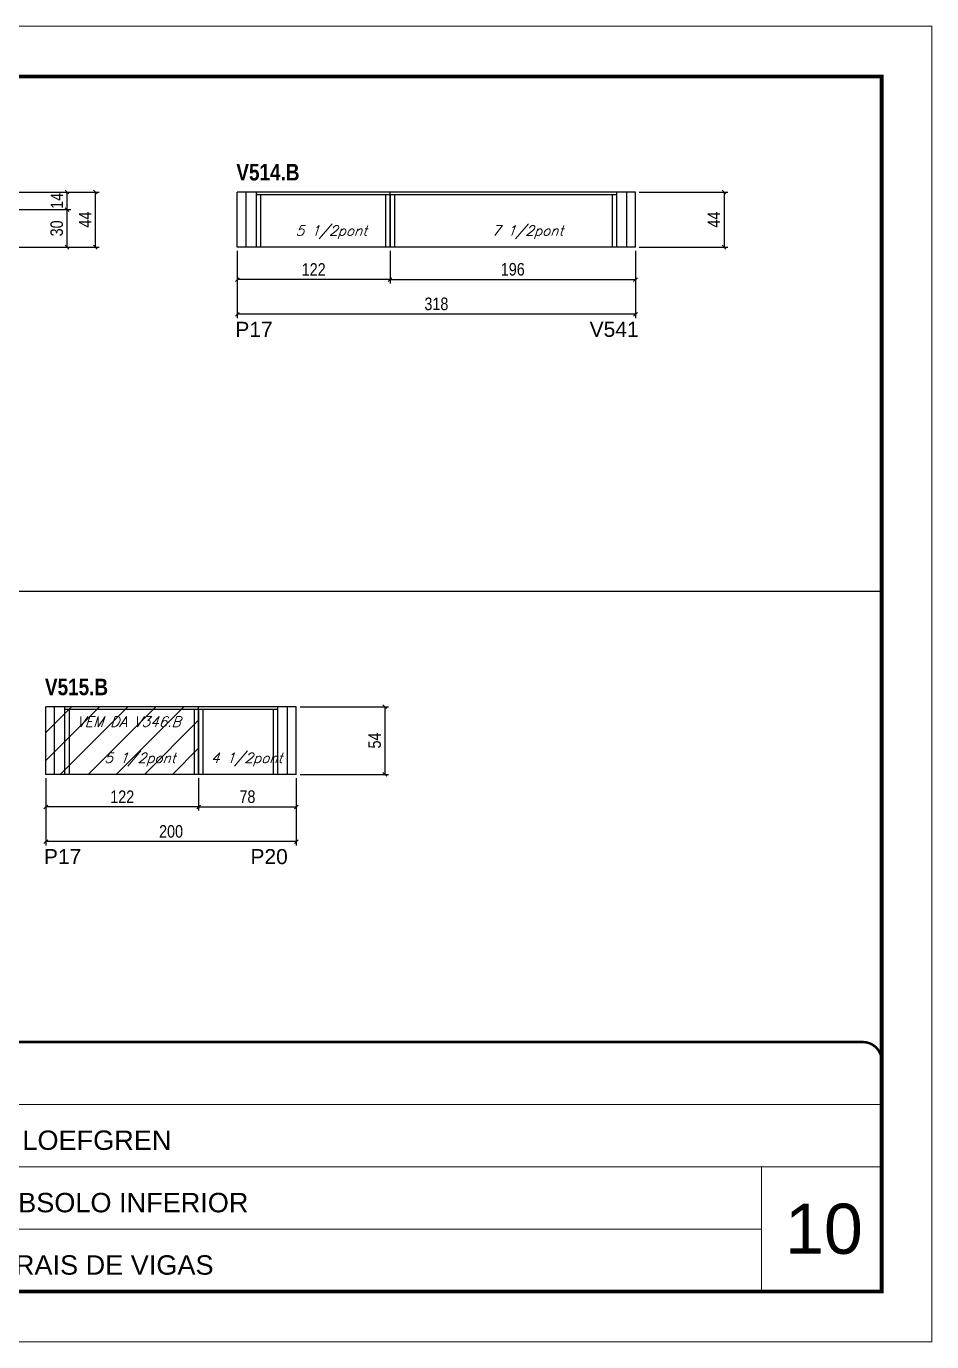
# Model space of a CAD drawing. Extents: x 3309 to 9590, y -2522 to 14608.
# Drawn here: x 5670 to 6393, y 11261 to 12311 of the extents above; entities that cross this region are included whole.
import ezdxf

# ---------------------------------------------------------------- set-up
doc = ezdxf.new("R2010")
doc.units = 0
doc.linetypes.add('CONTINUO', pattern=[0])
doc.linetypes.add('DASHED', pattern=[0.75, 0.5, -0.25])
for name, color, linetype in [('5', 5, 'Continuous'), ('COTA', 241, 'Continuous'), ('NOMENCLATURA', 7, 'Continuous'), ('Painéis', 200, 'Continuous'), ('SARR_2.2x7', 40, 'Continuous'), ('SARR_3.5x7', 81, 'Continuous'), ('texto', 7, 'Continuous')]:
    doc.layers.add(name, color=color, linetype=linetype)
for name, color, linetype, lineweight in [('CARIMBO', 255, 'Continuous', 9), ('Folhas', 255, 'Continuous', 9), ('Hachura', 251, 'Continuous', 9), ('SARRAFO DE PRESSAO', 251, 'DASHED', 9)]:
    doc.layers.add(name, color=color, linetype=linetype, lineweight=lineweight)
doc.styles.add('ARIAL', font='arial.ttf')
doc.styles.add('COTA TECNICA', font='techl___.ttf', dxfattribs={"height": 10})
doc.styles.add('Romans', font='romans.shx')
doc.styles.get("Standard").update_dxf_attribs({"font": 'arial.ttf'})
doc.styles.add('TECNICA', font='techb___.ttf', dxfattribs={"height": 10})
doc.dimstyles.new('PAINEL', dxfattribs={"dimtxt": 10, "dimasz": 3, "dimexe": 3, "dimexo": 3, "dimgap": 3, "dimtad": 1, "dimdec": 1, "dimzin": 12, "dimdsep": 46, "dimtxsty": 'COTA TECNICA', "dimblk1": 'OBLIQUE', "dimblk2": 'OBLIQUE', "dimsah": 1, "dimcen": 0.9, "dimclrd": 4, "dimclre": 4, "dimclrt": 240, "dimadec": 1, "dimazin": 3, "dimtfac": 1, "dimtdec": 1, "dimtmove": 0, "dimatfit": 3, "dimfxl": 1, "dimtolj": 1, "dimtzin": 12, "dimarcsym": 0})

# ---------------------------------------------------------------- blocks, each defined once
blk = doc.blocks.new('9999999999')
at = {"color": 30, "linetype": 'CONTINUO'}
for p, q in [((98564.6, 34379.6), (99584, 34379.6)), ((98564.6, 34329.8), (99488, 34329.8)), ((99584, 34329.8), (99488, 34329.8)), ((99488, 34329.8), (99488, 34230.2)), ((98564.6, 34280), (99488, 34280))]:
    blk.add_line(p, q, dxfattribs=at)
at = {"color": 30, "linetype": 'CONTINUO', "const_width": 2}
blk.add_lwpolyline([(99584, 34230.2), (99584, 34414.4, 0.414214), (99569, 34429.4), (98229, 34429.4, 0.414214), (98214, 34414.4), (98214, 34245.2, 0.414214), (98229, 34230.2), (99584, 34230.2)], format="xyb", dxfattribs=at)
at = {"layer": 'Folhas'}
blk.add_lwpolyline([(98139, 34190.2), (99624, 34190.2), (99624, 35240.2), (98139, 35240.2)], close=True, dxfattribs=at)
at = {"layer": 'Folhas', "color": 30, "const_width": 3}
blk.add_lwpolyline([(98214, 34230.2), (99584, 34230.2), (99584, 35200.2), (98214, 35200.2)], close=True, dxfattribs=at)
at = {"color": 7, "linetype": 'Continuous', "ltscale": 5, "style": 'ARIAL'}
for s, p in [('LEAF LOEFGREN', (98837.7, 34343.3)), ('1° SUBSOLO INFERIOR', (98837.7, 34293.5)), ('LATERAIS DE VIGAS', (98837.7, 34243.7))]:
    blk.add_text(s, height=15.483, dxfattribs=at).set_placement(p)
blk = doc.blocks.new('_Oblique')
at = {"color": 0, "linetype": 'ByBlock', "lineweight": -2}
blk.add_line((-0.5, -0.5), (0.5, 0.5), dxfattribs=at)
blk = doc.blocks.new('*D100')
at = {"layer": 'COTA', "color": 4, "lineweight": -2, "transparency": 16777216}
for p, q in [((5657.2, 12164.4), (5705.3, 12164.4)), ((5702.3, 12134.4), (5702.3, 12164.4)), ((5657.2, 12134.4), (5705.3, 12134.4))]:
    blk.add_line(p, q, dxfattribs=at)
at = {"layer": 'Defpoints', "color": 0, "transparency": 16777216}
for p in [(5654.2, 12164.4), (5702.3, 12164.4), (5654.2, 12134.4)]:
    blk.add_point(p, dxfattribs=at)
at = {"layer": 'COTA', "color": 4, "lineweight": -2, "transparency": 16777216, "xscale": 3, "yscale": 3, "zscale": 3}
for p, rotation in [((5702.3, 12164.4), 90), ((5702.3, 12134.4), 270)]:
    blk.add_blockref('_Oblique', p, dxfattribs=dict(at, rotation=rotation))
at = {"layer": 'COTA', "color": 240, "transparency": 16777216, "insert": (5694.1, 12149.4), "char_height": 10, "attachment_point": 5, "rotation": 90, "style": 'COTA TECNICA'}
blk.add_mtext('\\A1;30', dxfattribs=at)
blk = doc.blocks.new('*D102')
at = {"layer": 'COTA', "color": 4, "lineweight": -2, "transparency": 16777216}
for p, q in [((5657.2, 12178.4), (5705.3, 12178.4)), ((5702.3, 12164.4), (5702.3, 12178.4)), ((5657.2, 12164.4), (5705.3, 12164.4))]:
    blk.add_line(p, q, dxfattribs=at)
at = {"layer": 'Defpoints', "color": 0, "transparency": 16777216}
for p in [(5654.2, 12178.4, 0), (5702.3, 12178.4), (5654.2, 12164.4, 0)]:
    blk.add_point(p, dxfattribs=at)
at = {"layer": 'COTA', "color": 4, "lineweight": -2, "transparency": 16777216, "xscale": 3, "yscale": 3, "zscale": 3}
for p, rotation in [((5702.3, 12178.4), 90), ((5702.3, 12164.4), 270)]:
    blk.add_blockref('_Oblique', p, dxfattribs=dict(at, rotation=rotation))
at = {"layer": 'COTA', "color": 240, "transparency": 16777216, "insert": (5694.2, 12171.4), "char_height": 10, "attachment_point": 5, "rotation": 90, "style": 'COTA TECNICA'}
blk.add_mtext('\\A1;14', dxfattribs=at)
blk = doc.blocks.new('*D98')
at = {"layer": 'COTA', "color": 4, "lineweight": -2, "transparency": 16777216}
for p, q in [((5657.2, 12178.4), (5727.9, 12178.4)), ((5724.9, 12178.4), (5724.9, 12134.4)), ((5657.2, 12134.4), (5727.9, 12134.4))]:
    blk.add_line(p, q, dxfattribs=at)
at = {"layer": 'Defpoints', "color": 0, "transparency": 16777216}
for p in [(5654.2, 12178.4, 0), (5654.2, 12134.4, 0), (5724.9, 12134.4)]:
    blk.add_point(p, dxfattribs=at)
at = {"layer": 'COTA', "color": 4, "lineweight": -2, "transparency": 16777216, "xscale": 3, "yscale": 3, "zscale": 3}
for p, rotation in [((5724.9, 12178.4), 90), ((5724.9, 12134.4), 270)]:
    blk.add_blockref('_Oblique', p, dxfattribs=dict(at, rotation=rotation))
at = {"layer": 'COTA', "color": 240, "transparency": 16777216, "insert": (5716.8, 12156.4), "char_height": 10, "attachment_point": 5, "rotation": 90, "style": 'COTA TECNICA'}
blk.add_mtext('\\A1;44', dxfattribs=at)
blk = doc.blocks.new('*D104')
at = {"layer": 'COTA', "color": 4, "linetype": 'ByBlock', "lineweight": -2, "transparency": 16777216}
for p, q in [((5838.3, 12131.4), (5838.3, 12105.5)), ((5960.3, 12131.4), (5960.3, 12105.5)), ((5960.3, 12108.5), (5838.3, 12108.5))]:
    blk.add_line(p, q, dxfattribs=at)
at = {"layer": 'Defpoints', "color": 0, "linetype": 'ByBlock', "transparency": 16777216}
for p in [(5838.3, 12134.4), (5960.3, 12134.4), (5838.3, 12108.5)]:
    blk.add_point(p, dxfattribs=at)
at = {"layer": 'COTA', "color": 4, "linetype": 'ByBlock', "lineweight": -2, "transparency": 16777216, "xscale": 3, "yscale": 3, "zscale": 3, "rotation": 180}
blk.add_blockref('_Oblique', (5838.3, 12108.5), dxfattribs=at)
at = {"layer": 'COTA', "color": 4, "linetype": 'ByBlock', "lineweight": -2, "transparency": 16777216, "xscale": 3, "yscale": 3, "zscale": 3}
blk.add_blockref('_Oblique', (5960.3, 12108.5), dxfattribs=at)
at = {"layer": 'COTA', "color": 240, "linetype": 'ByBlock', "transparency": 16777216, "insert": (5899.3, 12116.6), "char_height": 10, "attachment_point": 5, "style": 'COTA TECNICA'}
blk.add_mtext('\\A1;122', dxfattribs=at)
blk = doc.blocks.new('*D106')
at = {"layer": 'COTA', "color": 4, "linetype": 'ByBlock', "lineweight": -2, "transparency": 16777216}
for p, q in [((5838.3, 12131.4), (5838.3, 12077.8)), ((6156.3, 12131.4), (6156.3, 12077.8)), ((6156.3, 12080.8), (5838.3, 12080.8))]:
    blk.add_line(p, q, dxfattribs=at)
at = {"layer": 'Defpoints', "color": 0, "linetype": 'ByBlock', "transparency": 16777216}
for p in [(5838.3, 12134.4), (6156.3, 12134.4), (5838.3, 12080.8)]:
    blk.add_point(p, dxfattribs=at)
at = {"layer": 'COTA', "color": 4, "linetype": 'ByBlock', "lineweight": -2, "transparency": 16777216, "xscale": 3, "yscale": 3, "zscale": 3, "rotation": 180}
blk.add_blockref('_Oblique', (5838.3, 12080.8), dxfattribs=at)
at = {"layer": 'COTA', "color": 4, "linetype": 'ByBlock', "lineweight": -2, "transparency": 16777216, "xscale": 3, "yscale": 3, "zscale": 3}
blk.add_blockref('_Oblique', (6156.3, 12080.8), dxfattribs=at)
at = {"layer": 'COTA', "color": 240, "linetype": 'ByBlock', "transparency": 16777216, "insert": (5997.3, 12089.1), "char_height": 10, "attachment_point": 5, "style": 'COTA TECNICA'}
blk.add_mtext('\\A1;318', dxfattribs=at)
blk = doc.blocks.new('*D105')
at = {"layer": 'COTA', "color": 4, "lineweight": -2, "transparency": 16777216}
for p, q in [((5960.3, 12131.4), (5960.3, 12105.5)), ((6156.3, 12131.4), (6156.3, 12105.5)), ((5960.3, 12108.5), (6156.3, 12108.5))]:
    blk.add_line(p, q, dxfattribs=at)
at = {"layer": 'Defpoints', "color": 0, "transparency": 16777216}
for p in [(5960.3, 12134.4, 0), (6156.3, 12134.4, 0), (6156.3, 12108.5)]:
    blk.add_point(p, dxfattribs=at)
at = {"layer": 'COTA', "color": 4, "lineweight": -2, "transparency": 16777216, "xscale": 3, "yscale": 3, "zscale": 3, "rotation": 180}
blk.add_blockref('_Oblique', (5960.3, 12108.5), dxfattribs=at)
at = {"layer": 'COTA', "color": 4, "lineweight": -2, "transparency": 16777216, "xscale": 3, "yscale": 3, "zscale": 3}
blk.add_blockref('_Oblique', (6156.3, 12108.5), dxfattribs=at)
at = {"layer": 'COTA', "color": 240, "transparency": 16777216, "insert": (6058.3, 12116.7), "char_height": 10, "attachment_point": 5, "style": 'COTA TECNICA'}
blk.add_mtext('\\A1;196', dxfattribs=at)
blk = doc.blocks.new('*D103')
at = {"layer": 'COTA', "color": 4, "lineweight": -2, "transparency": 16777216}
for p, q in [((6159.3, 12178.4), (6230, 12178.4)), ((6227, 12178.4), (6227, 12134.4)), ((6159.3, 12134.4), (6230, 12134.4))]:
    blk.add_line(p, q, dxfattribs=at)
at = {"layer": 'Defpoints', "color": 0, "transparency": 16777216}
for p in [(6156.3, 12178.4, 0), (6156.3, 12134.4, 0), (6227, 12134.4)]:
    blk.add_point(p, dxfattribs=at)
at = {"layer": 'COTA', "color": 4, "lineweight": -2, "transparency": 16777216, "xscale": 3, "yscale": 3, "zscale": 3}
for p, rotation in [((6227, 12178.4), 90), ((6227, 12134.4), 270)]:
    blk.add_blockref('_Oblique', p, dxfattribs=dict(at, rotation=rotation))
at = {"layer": 'COTA', "color": 240, "transparency": 16777216, "insert": (6218.9, 12156.4), "char_height": 10, "attachment_point": 5, "rotation": 90, "style": 'COTA TECNICA'}
blk.add_mtext('\\A1;44', dxfattribs=at)
blk = doc.blocks.new('*D475')
at = {"layer": 'COTA', "color": 4, "linetype": 'ByBlock', "lineweight": -2, "transparency": 16777216}
for p, q in [((5685.4, 11710.6), (5685.4, 11684.6)), ((5807.4, 11710.6), (5807.4, 11684.6)), ((5807.4, 11687.6), (5685.4, 11687.6))]:
    blk.add_line(p, q, dxfattribs=at)
at = {"layer": 'Defpoints', "color": 0, "linetype": 'ByBlock', "transparency": 16777216}
for p in [(5685.4, 11713.6), (5807.4, 11713.6), (5685.4, 11687.6)]:
    blk.add_point(p, dxfattribs=at)
at = {"layer": 'COTA', "color": 4, "linetype": 'ByBlock', "lineweight": -2, "transparency": 16777216, "xscale": 3, "yscale": 3, "zscale": 3, "rotation": 180}
blk.add_blockref('_Oblique', (5685.4, 11687.6), dxfattribs=at)
at = {"layer": 'COTA', "color": 4, "linetype": 'ByBlock', "lineweight": -2, "transparency": 16777216, "xscale": 3, "yscale": 3, "zscale": 3}
blk.add_blockref('_Oblique', (5807.4, 11687.6), dxfattribs=at)
at = {"layer": 'COTA', "color": 240, "linetype": 'ByBlock', "transparency": 16777216, "insert": (5746.4, 11695.7), "char_height": 10, "attachment_point": 5, "style": 'COTA TECNICA'}
blk.add_mtext('\\A1;122', dxfattribs=at)
blk = doc.blocks.new('*D478')
at = {"layer": 'COTA', "color": 4, "linetype": 'ByBlock', "lineweight": -2, "transparency": 16777216}
for p, q in [((5685.4, 11710.6), (5685.4, 11656.9)), ((5885.4, 11710.6), (5885.4, 11656.9)), ((5885.4, 11659.9), (5685.4, 11659.9))]:
    blk.add_line(p, q, dxfattribs=at)
at = {"layer": 'Defpoints', "color": 0, "linetype": 'ByBlock', "transparency": 16777216}
for p in [(5685.4, 11713.6), (5885.4, 11713.6), (5685.4, 11659.9)]:
    blk.add_point(p, dxfattribs=at)
at = {"layer": 'COTA', "color": 4, "linetype": 'ByBlock', "lineweight": -2, "transparency": 16777216, "xscale": 3, "yscale": 3, "zscale": 3, "rotation": 180}
blk.add_blockref('_Oblique', (5685.4, 11659.9), dxfattribs=at)
at = {"layer": 'COTA', "color": 4, "linetype": 'ByBlock', "lineweight": -2, "transparency": 16777216, "xscale": 3, "yscale": 3, "zscale": 3}
blk.add_blockref('_Oblique', (5885.4, 11659.9), dxfattribs=at)
at = {"layer": 'COTA', "color": 240, "linetype": 'ByBlock', "transparency": 16777216, "insert": (5785.4, 11668), "char_height": 10, "attachment_point": 5, "style": 'COTA TECNICA'}
blk.add_mtext('\\A1;200', dxfattribs=at)
blk = doc.blocks.new('*D476')
at = {"layer": 'COTA', "color": 4, "lineweight": -2, "transparency": 16777216}
for p, q in [((5807.4, 11710.6), (5807.4, 11684.6)), ((5885.4, 11710.6), (5885.4, 11684.6)), ((5807.4, 11687.6), (5885.4, 11687.6))]:
    blk.add_line(p, q, dxfattribs=at)
at = {"layer": 'Defpoints', "color": 0, "transparency": 16777216}
for p in [(5807.4, 11713.6, 0), (5885.4, 11713.6, 0), (5885.4, 11687.6)]:
    blk.add_point(p, dxfattribs=at)
at = {"layer": 'COTA', "color": 4, "lineweight": -2, "transparency": 16777216, "xscale": 3, "yscale": 3, "zscale": 3, "rotation": 180}
blk.add_blockref('_Oblique', (5807.4, 11687.6), dxfattribs=at)
at = {"layer": 'COTA', "color": 4, "lineweight": -2, "transparency": 16777216, "xscale": 3, "yscale": 3, "zscale": 3}
blk.add_blockref('_Oblique', (5885.4, 11687.6), dxfattribs=at)
at = {"layer": 'COTA', "color": 240, "transparency": 16777216, "insert": (5846.4, 11695.7), "char_height": 10, "attachment_point": 5, "style": 'COTA TECNICA'}
blk.add_mtext('\\A1;78', dxfattribs=at)
blk = doc.blocks.new('*D477')
at = {"layer": 'COTA', "color": 4, "lineweight": -2, "transparency": 16777216}
for p, q in [((5888.4, 11767.6), (5959.1, 11767.6)), ((5956.1, 11767.6), (5956.1, 11713.6)), ((5888.4, 11713.6), (5959.1, 11713.6))]:
    blk.add_line(p, q, dxfattribs=at)
at = {"layer": 'Defpoints', "color": 0, "transparency": 16777216}
for p in [(5885.4, 11767.6, 0), (5885.4, 11713.6, 0), (5956.1, 11713.6)]:
    blk.add_point(p, dxfattribs=at)
at = {"layer": 'COTA', "color": 4, "lineweight": -2, "transparency": 16777216, "xscale": 3, "yscale": 3, "zscale": 3}
for p, rotation in [((5956.1, 11767.6), 90), ((5956.1, 11713.6), 270)]:
    blk.add_blockref('_Oblique', p, dxfattribs=dict(at, rotation=rotation))
at = {"layer": 'COTA', "color": 240, "transparency": 16777216, "insert": (5948, 11740.6), "char_height": 10, "attachment_point": 5, "rotation": 90, "style": 'COTA TECNICA'}
blk.add_mtext('\\A1;54', dxfattribs=at)

msp = doc.modelspace()

# ---------------------------------------------------------------- hatches: boundary and pattern name
at = {"layer": 'Hachura'}
h = msp.add_hatch(dxfattribs=at)
h.set_pattern_fill('ANSI31', color=256, scale=5)
h.paths.add_polyline_path([(5807.4, 11767.56), (5685.4, 11767.56), (5685.4, 11713.56), (5807.4, 11713.56)])

# ---------------------------------------------------------------- linework, layer by layer
at = {"layer": 'COTA'}
for p, q in [((5838.27, 12178.44, 0), (5838.27, 12178.44, 0)), ((6156.27, 12178.44, 0), (6156.27, 12178.44, 0)), ((4982.87, 11859.83), (6352.87, 11859.83)), ((5685.4, 11767.56, 0), (5685.4, 11767.56, 0)), ((5885.4, 11767.56, 0), (5885.4, 11767.56, 0))]:
    msp.add_line(p, q, dxfattribs=at)
at = {"layer": 'Painéis', "linetype": 'ByBlock'}
for p, q in [((6156.27, 12178.44, 0), (5838.27, 12178.44, 0)), ((5838.27, 12134.44, 0), (5838.27, 12178.44, 0)), ((5960.27, 12134.44, 0), (5960.27, 12178.44, 0)), ((6156.27, 12134.44, 0), (6156.27, 12178.44, 0)), ((6156.27, 12134.44, 0), (5838.27, 12134.44, 0)), ((5885.4, 11767.56, 0), (5685.4, 11767.56, 0)), ((5685.4, 11713.56, 0), (5685.4, 11767.56, 0)), ((5807.4, 11713.56, 0), (5807.4, 11767.56, 0)), ((5885.4, 11713.56, 0), (5885.4, 11767.56, 0)), ((5885.4, 11713.56, 0), (5685.4, 11713.56, 0))]:
    msp.add_line(p, q, dxfattribs=at)
at = {"layer": 'SARR_2.2x7', "linetype": 'Continuous'}
for p, q in [((5845.27, 12134.44, 0), (5845.27, 12178.44, 0)), ((5960.27, 12176.24, 0), (5853.27, 12176.24, 0)), ((6141.27, 12176.24, 0), (5960.27, 12176.24, 0)), ((5960.27, 12176.24, 0), (5960.27, 12176.24, 0)), ((6149.27, 12134.44, 0), (6149.27, 12178.44, 0)), ((5692.4, 11713.56, 0), (5692.4, 11767.56, 0)), ((5807.4, 11765.36, 0), (5700.4, 11765.36, 0)), ((5870.4, 11765.36, 0), (5807.4, 11765.36, 0)), ((5807.4, 11765.36, 0), (5807.4, 11765.36, 0)), ((5878.4, 11713.56, 0), (5878.4, 11767.56, 0))]:
    msp.add_line(p, q, dxfattribs=at)
at = {"layer": 'SARR_3.5x7'}
for p, q in [((5853.27, 12178.44, 0), (5853.27, 12134.44, 0)), ((5856.77, 12176.24, 0), (5856.77, 12134.44, 0)), ((5956.77, 12176.24, 0), (5956.77, 12134.44, 0)), ((5960.27, 12176.24, 0), (5960.27, 12134.44, 0)), ((5963.77, 12176.24, 0), (5963.77, 12134.44, 0)), ((6137.77, 12176.24, 0), (6137.77, 12134.44, 0)), ((6141.27, 12178.44, 0), (6141.27, 12134.44, 0)), ((5700.4, 11767.56, 0), (5700.4, 11713.56, 0)), ((5703.9, 11765.36, 0), (5703.9, 11713.56, 0)), ((5803.9, 11765.36, 0), (5803.9, 11713.56, 0)), ((5807.4, 11765.36, 0), (5807.4, 11713.56, 0)), ((5810.9, 11765.36, 0), (5810.9, 11713.56, 0)), ((5866.9, 11765.36, 0), (5866.9, 11713.56, 0)), ((5870.4, 11767.56, 0), (5870.4, 11713.56, 0))]:
    msp.add_line(p, q, dxfattribs=at)

# ---------------------------------------------------------------- block references
at = {"layer": 'SARRAFO DE PRESSAO', "color": 6, "linetype": 'ByBlock'}
msp.add_blockref('9999999999', (-93231.11, -22929.5), dxfattribs=at)

# ---------------------------------------------------------------- texts
at = {"layer": '5', "linetype": 'Continuous'}
for s, p in [('P17', (5836.73, 12062.81, 0)), ('V541', (6119.68, 12062.81, 0)), ('P17', (5683.86, 11641.93, 0)), ('P20', (5848.8, 11641.93, 0))]:
    msp.add_text(s, height=12, rotation=359.99996, dxfattribs=at).set_placement(p)
at = {"layer": 'CARIMBO', "style": 'ARIAL'}
msp.add_text('10', height=40, dxfattribs=at).set_placement((6275.73, 11330.85))
at = {"layer": 'NOMENCLATURA', "style": 'TECNICA'}
for s, p in [('V514.B', (5837.55, 12187.63, 0)), ('V515.B', (5684.68, 11776.75, 0))]:
    msp.add_text(s, height=13.2, dxfattribs=at).set_placement(p)
at = {"layer": 'texto', "color": 2, "char_height": 8, "attachment_point": 5, "style": 'Romans'}
for s, insert in [('{\\Q19;\\C256;5 1/2pont}', (5913.45, 12146.28, 0)), ('{\\Q19;\\C256;7 1/2pont}', (6070.16, 12146.28, 0)), ('{\\Q19;\\C256;VEM DA V346.B}', (5751.66, 11755.64)), ('{\\Q19;\\C256;5 1/2pont}', (5760.58, 11725.4, 0)), ('{\\Q19;\\C256;4 1/2pont}', (5845.83, 11725.4, 0))]:
    msp.add_mtext(s, dxfattribs=dict(at, insert=insert))

# ---------------------------------------------------------------- dimensions: what is measured, and where the dimension line sits
at = {"layer": 'COTA'}
dim = msp.add_linear_dim(base=(5702.32, 12178.44), p1=(5654.17, 12164.44, 0), p2=(5654.17, 12178.44, 0), angle=90, dimstyle='PAINEL', dxfattribs=at)
dim.commit()
dim.dimension.update_dxf_attribs({"geometry": '*D102', "text_midpoint": (5702.32, 12171.44), "dimtype": 160})
for base, p1, p2, picture, middle in [((5724.85, 12134.44), (5654.17, 12178.44, 0), (5654.17, 12134.44, 0), '*D98', (5716.78, 12156.44)), ((6226.95, 12134.44, 0), (6156.27, 12178.44, 0), (6156.27, 12134.44, 0), '*D103', (6218.88, 12156.44, 0)), ((5702.32, 12164.44, 0), (5654.17, 12134.44, 0), (5654.17, 12164.44, 0), '*D100', (5694.1, 12149.44, 0)), ((5956.08, 11713.56, 0), (5885.4, 11767.56, 0), (5885.4, 11713.56, 0), '*D477', (5947.97, 11740.56, 0))]:
    dim = msp.add_linear_dim(base=base, p1=p1, p2=p2, angle=90, dimstyle='PAINEL', dxfattribs=at)
    dim.commit()
    dim.dimension.update_dxf_attribs({"geometry": picture, "text_midpoint": middle})
at = {"layer": 'COTA', "linetype": 'ByBlock'}
for base, p1, p2, picture, middle in [((5838.27, 12108.53, 0), (5960.27, 12134.44, 0), (5838.27, 12134.44, 0), '*D104', (5899.27, 12116.59, 0)), ((5685.4, 11687.65, 0), (5807.4, 11713.56, 0), (5685.4, 11713.56, 0), '*D475', (5746.4, 11695.71, 0))]:
    dim = msp.add_linear_dim(base=base, p1=p1, p2=p2, angle=180, dimstyle='PAINEL', override={"dimtmove": 1}, dxfattribs=at)
    dim.commit()
    dim.dimension.update_dxf_attribs({"geometry": picture, "text_midpoint": middle})
for base, p1, p2, picture, middle in [((5838.27, 12080.82, 0), (6156.27, 12134.44, 0), (5838.27, 12134.44, 0), '*D106', (5997.27, 12089.06, 0)), ((5685.4, 11659.94, 0), (5885.4, 11713.56, 0), (5685.4, 11713.56, 0), '*D478', (5785.4, 11668.04, 0))]:
    dim = msp.add_linear_dim(base=base, p1=p1, p2=p2, angle=180, dimstyle='PAINEL', dxfattribs=at)
    dim.commit()
    dim.dimension.update_dxf_attribs({"geometry": picture, "text_midpoint": middle})
at = {"layer": 'COTA'}
for base, p1, p2, picture, middle in [((6156.27, 12108.53, 0), (5960.27, 12134.44, 0), (6156.27, 12134.44, 0), '*D105', (6058.27, 12116.66, 0)), ((5885.4, 11687.65, 0), (5807.4, 11713.56, 0), (5885.4, 11713.56, 0), '*D476', (5846.4, 11695.74, 0))]:
    dim = msp.add_linear_dim(base=base, p1=p1, p2=p2, dimstyle='PAINEL', dxfattribs=at)
    dim.commit()
    dim.dimension.update_dxf_attribs({"geometry": picture, "text_midpoint": middle})

doc.saveas('drawing.dxf')
